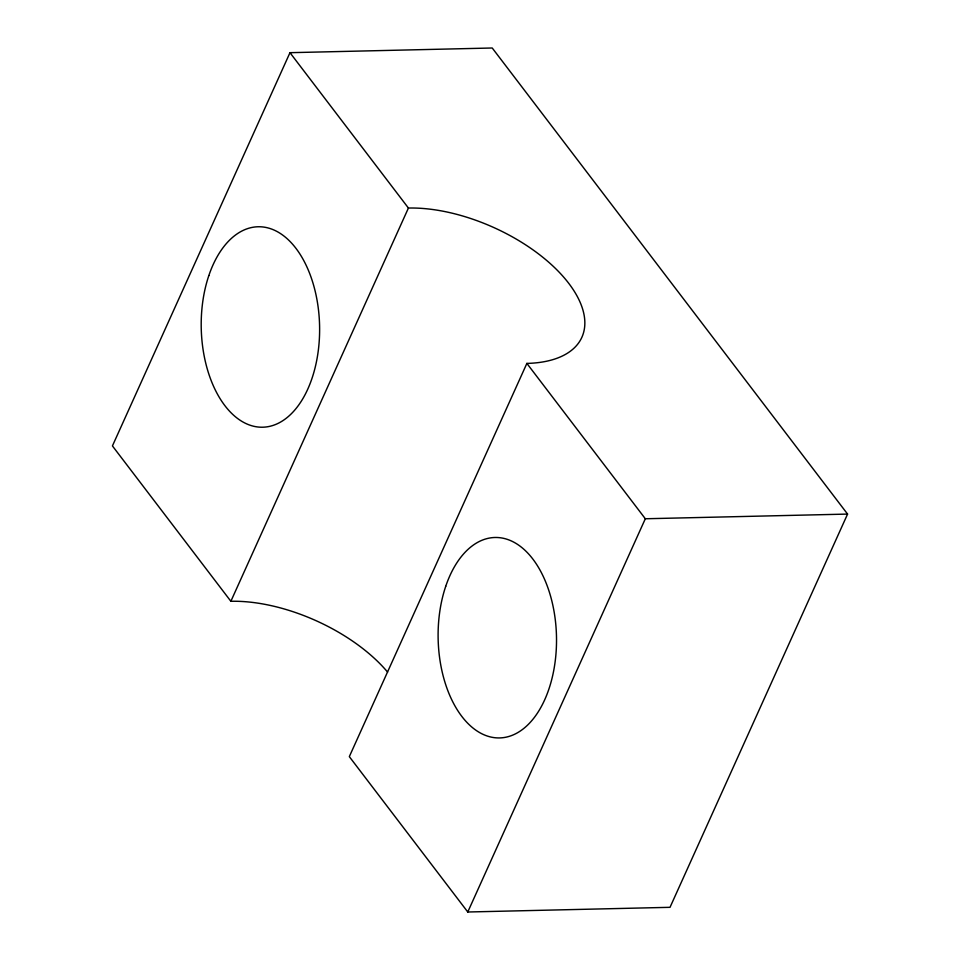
<?xml version="1.0" encoding="UTF-8"?>
<svg xmlns="http://www.w3.org/2000/svg" width="960" height="960" viewBox="0 0 960 960"><rect width="100%" height="100%" fill="white"/><g stroke="black" fill="none" stroke-linecap="round" stroke-linejoin="round"><path stroke-width="1.44" d="M289.98 52.68L408.42 208.044A125.316 63.792 24.3 0 1 568.776 283.38A125.316 63.792 24.3 0 1 526.872 363.408L349.32 756.636L467.772 912L670.02 907.32L847.572 514.08L492.228 48L289.98 52.68L112.428 445.92L230.868 601.284A125.316 63.792 24.3 0 1 387.612 672.108M230.868 601.284L408.42 208.044M467.772 912L645.324 518.76L526.872 363.408M645.324 518.76L847.572 514.08M208.812 275.64A100.248 59.184 88.7 0 0 261.096 427.212A100.248 59.184 88.7 0 0 311.364 278.1A100.248 59.184 88.7 0 0 208.812 275.64M445.716 586.356A100.248 59.184 88.7 0 0 498 737.928A100.248 59.184 88.7 0 0 548.268 588.828A100.248 59.184 88.7 0 0 445.716 586.356"/></g></svg>
